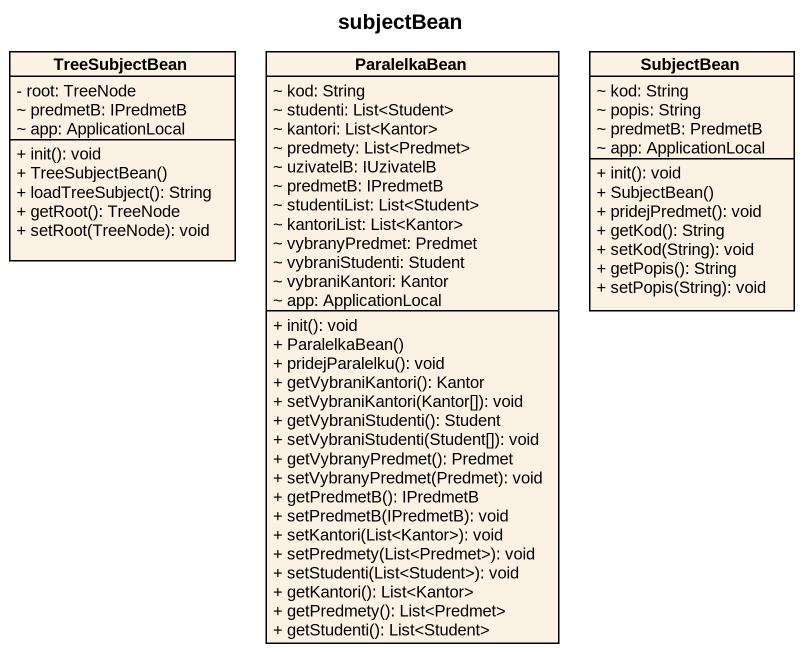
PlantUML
@startuml
title subjectBean
hide circle
hide empty members
skinparam classAttributeIconSize 0
class TreeSubjectBean {
  - root: TreeNode
  ~ predmetB: IPredmetB
  ~ app: ApplicationLocal
  + init(): void
  + TreeSubjectBean()
  + loadTreeSubject(): String
  + getRoot(): TreeNode
  + setRoot(TreeNode): void
}
class ParalelkaBean {
  ~ kod: String
  ~ studenti: List<Student>
  ~ kantori: List<Kantor>
  ~ predmety: List<Predmet>
  ~ uzivatelB: IUzivatelB
  ~ predmetB: IPredmetB
  ~ studentiList: List<Student>
  ~ kantoriList: List<Kantor>
  ~ vybranyPredmet: Predmet
  ~ vybraniStudenti: Student
  ~ vybraniKantori: Kantor
  ~ app: ApplicationLocal
  + init(): void
  + ParalelkaBean()
  + pridejParalelku(): void
  + getVybraniKantori(): Kantor
  + setVybraniKantori(Kantor[]): void
  + getVybraniStudenti(): Student
  + setVybraniStudenti(Student[]): void
  + getVybranyPredmet(): Predmet
  + setVybranyPredmet(Predmet): void
  + getPredmetB(): IPredmetB
  + setPredmetB(IPredmetB): void
  + setKantori(List<Kantor>): void
  + setPredmety(List<Predmet>): void
  + setStudenti(List<Student>): void
  + getKantori(): List<Kantor>
  + getPredmety(): List<Predmet>
  + getStudenti(): List<Student>
}
class SubjectBean {
  ~ kod: String
  ~ popis: String
  ~ predmetB: PredmetB
  ~ app: ApplicationLocal
  + init(): void
  + SubjectBean()
  + pridejPredmet(): void
  + getKod(): String
  + setKod(String): void
  + getPopis(): String
  + setPopis(String): void
}
@enduml
